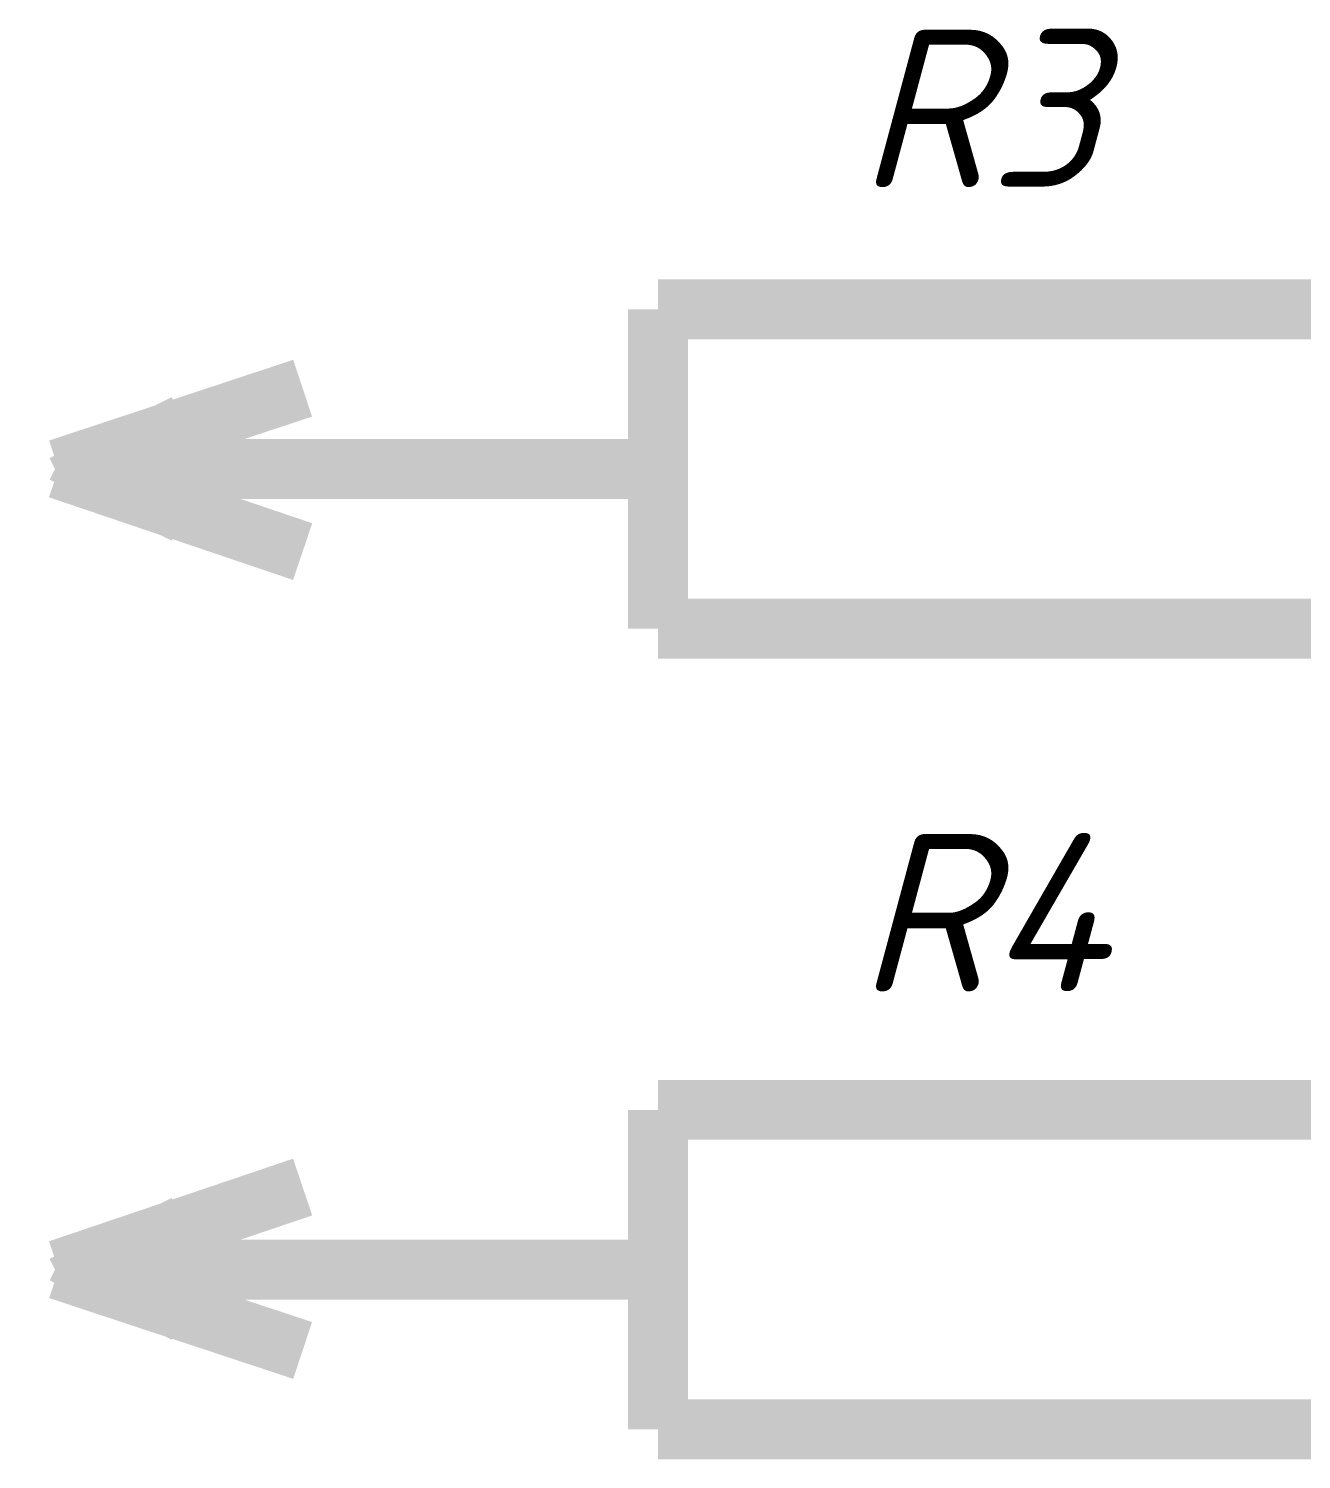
# Model space of a CAD drawing. Header units: inches. Extents: x 0 to 841, y 0 to 594.
# Drawn here: x 52.15 to 68.08, y 92.61 to 110.51 of the extents above; entities that cross this region are included whole.
import ezdxf

# ---------------------------------------------------------------- set-up
doc = ezdxf.new("R2010")
doc.units = ezdxf.units.IN
doc.layers.add('Sheet', color=255, linetype='Continuous')
doc.styles.get("Standard").update_dxf_attribs({"font": 'isocpeui.ttf'})

msp = doc.modelspace()

# ---------------------------------------------------------------- linework, layer by layer
at = {"layer": 'Sheet'}
for points in [[(70.023, 106.995, 0.749, 0.749, 0), (60.03, 106.995, 0.749, 0.749, 0)], [(60.03, 106.995, 0.749, 0.749, 0), (60.03, 102.998, 0.749, 0.749, 0)], [(52.529, 104.997, 0.749, 0.749, 0), (55.583, 106.007, 0.749, 0.749, 0)], [(52.484, 104.997, 0.3, 0.3, 0), (54.011, 105.76, 0.3, 0.3, 0)], [(55.022, 104.997, 0.749, 0.749, 0), (52.529, 104.997, 0.749, 0.749, 0)], [(55.583, 103.963, 0.749, 0.749, 0), (52.529, 104.997, 0.749, 0.749, 0)], [(60.03, 104.997, 0.749, 0.749, 0), (55.022, 104.997, 0.749, 0.749, 0)], [(52.484, 104.997, 0.3, 0.3, 0), (54.011, 104.233, 0.3, 0.3, 0)], [(55.022, 104.997, 0.3, 0.3, 0), (52.484, 104.997, 0.3, 0.3, 0)], [(60.03, 104.997, 0.3, 0.3, 0), (55.022, 104.997, 0.3, 0.3, 0)], [(60.03, 102.998, 0.749, 0.749, 0), (70.023, 102.998, 0.749, 0.749, 0)], [(70.023, 96.979, 0.749, 0.749, 0), (60.03, 96.979, 0.749, 0.749, 0)], [(60.03, 96.979, 0.749, 0.749, 0), (60.03, 92.981, 0.749, 0.749, 0)], [(52.529, 94.98, 0.749, 0.749, 0), (55.583, 96.013, 0.749, 0.749, 0)], [(52.484, 94.98, 0.3, 0.3, 0), (54.011, 95.743, 0.3, 0.3, 0)], [(55.022, 94.98, 0.749, 0.749, 0), (52.529, 94.98, 0.749, 0.749, 0)], [(55.583, 93.969, 0.749, 0.749, 0), (52.529, 94.98, 0.749, 0.749, 0)], [(60.03, 94.98, 0.749, 0.749, 0), (55.022, 94.98, 0.749, 0.749, 0)], [(52.484, 94.98, 0.3, 0.3, 0), (54.011, 94.239, 0.3, 0.3, 0)], [(55.022, 94.98, 0.3, 0.3, 0), (52.484, 94.98, 0.3, 0.3, 0)], [(60.03, 94.98, 0.3, 0.3, 0), (55.022, 94.98, 0.3, 0.3, 0)], [(60.03, 92.981, 0.749, 0.749, 0), (70.023, 92.981, 0.749, 0.749, 0)]]:
    msp.add_lwpolyline(points, format="xyseb", dxfattribs=at)

# ---------------------------------------------------------------- texts
for s, p in [('R3', (62.523, 108.523)), ('R4', (62.523, 98.461))]:
    msp.add_text(s, height=1.9764, dxfattribs=at).set_placement(p)

doc.saveas('drawing.dxf')
